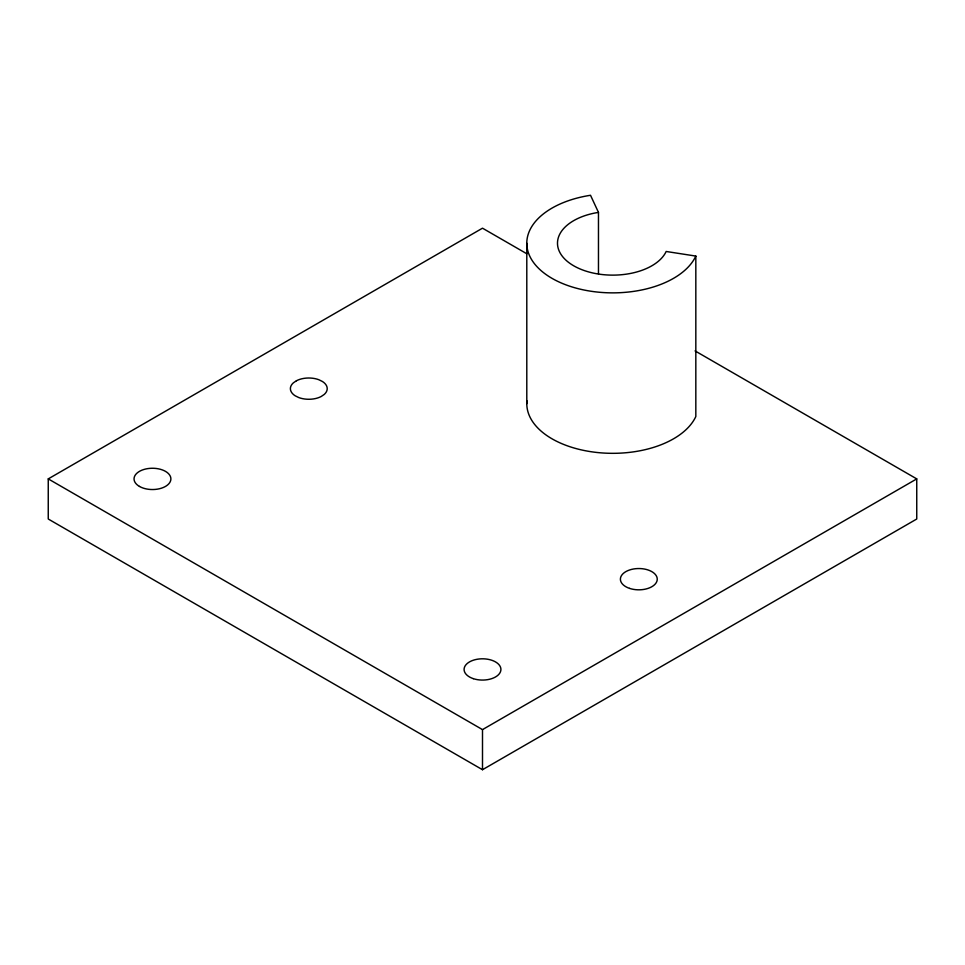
<?xml version="1.0" encoding="UTF-8"?>
<svg xmlns="http://www.w3.org/2000/svg" width="965" height="965" viewBox="0 0 965 965"><rect width="100%" height="100%" fill="white"/><g stroke="black" fill="none" stroke-linecap="round" stroke-linejoin="round"><path stroke-width="1.45" d="M695.065 350.91L916.75 478.893L916.75 519.013L482.5 769.72L48.25 519.013L48.25 478.893L482.5 228.186L526.842 253.783M48.25 478.893L482.5 729.612L916.75 478.893M695.825 256.075L666.164 251.479A55.27 31.905 0 0 1 573.692 265.785A55.27 31.905 0 0 1 598.469 212.397L590.52 195.28A85.982 49.637 0 0 0 551.98 278.33A85.982 49.637 0 0 0 695.825 256.075L695.825 416.53A85.982 49.637 0 0 1 599.096 452.694A85.982 49.637 0 0 1 526.938 400.813M598.469 212.397L598.469 273.891M526.794 243.228L526.794 403.684M482.5 729.612L482.5 769.72M296.448 380.741L293.336 382.864A18.419 10.639 0 0 0 295.133 395.771L298.788 397.568A18.419 10.639 0 0 0 321.152 396.531L324.264 394.42A18.419 10.639 0 0 0 322.467 381.513L318.812 379.715A18.419 10.639 0 0 0 296.448 380.741M139.442 486.42A18.419 10.639 0 0 0 170.262 481.644A18.419 10.639 0 0 0 147.705 468.616A18.419 10.639 0 0 0 139.442 486.42M473.284 678.648A18.419 10.639 0 0 0 500.919 669.433A18.419 10.639 0 0 0 473.284 660.229A18.419 10.639 0 0 0 473.284 678.648M629.614 588.397A18.419 10.639 0 0 0 657.249 579.181A18.419 10.639 0 0 0 629.614 569.965A18.419 10.639 0 0 0 629.614 588.397"/></g></svg>
